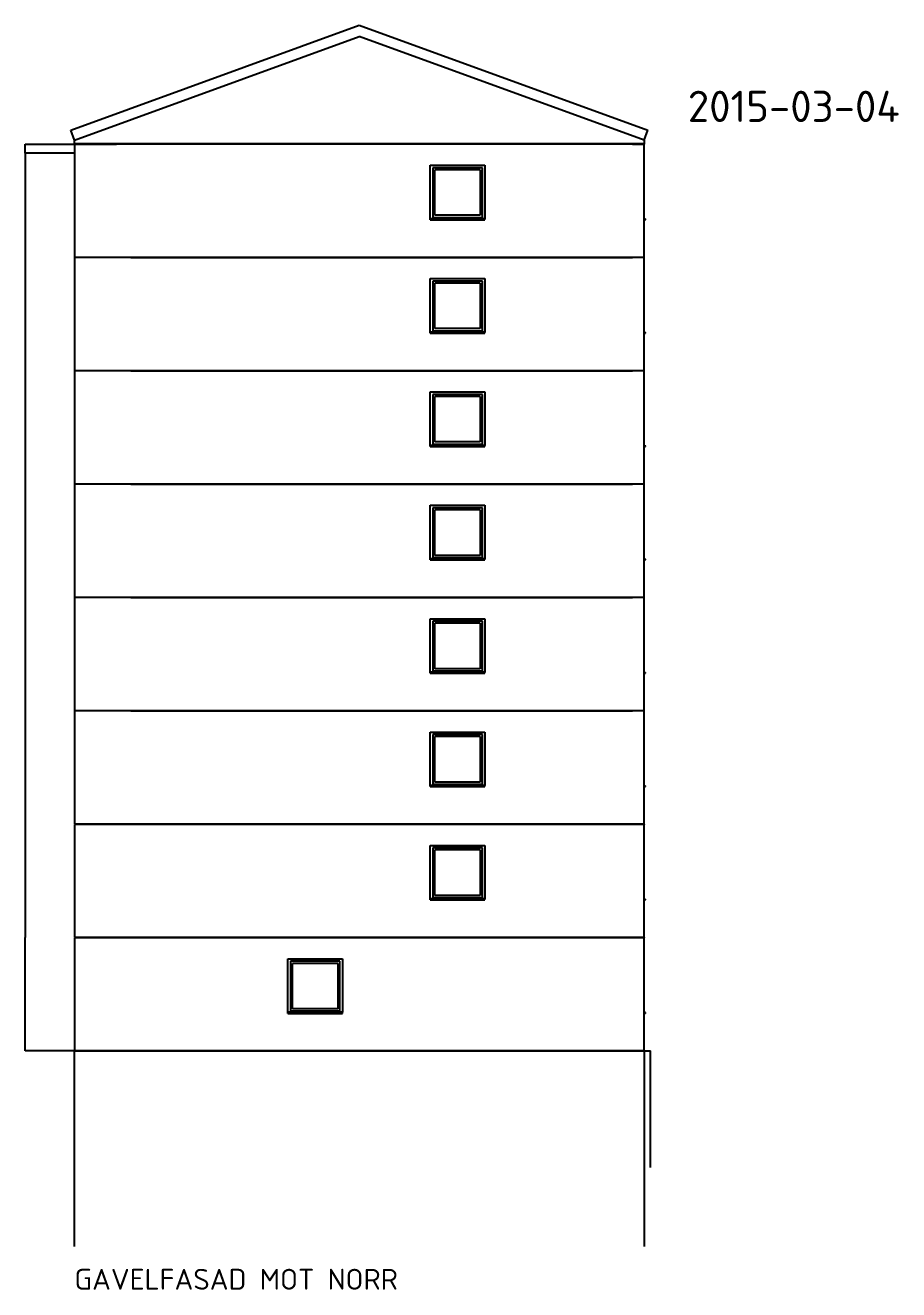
# Model space of a CAD drawing. Header units: millimetres. Extents: x 48 to 4070, y 10 to 629.
# Drawn here: x 3651 to 4070, y 10 to 616 of the extents above; entities that cross this region are included whole.
import ezdxf
from ezdxf.xclip import XClip

# ---------------------------------------------------------------- set-up
doc = ezdxf.new("R2010")
doc.units = ezdxf.units.MM
doc.header["$MEASUREMENT"] = 0
doc.header["$XCLIPFRAME"] = 0
for name, color, linetype in [('A--------P-', 7, 'Continuous'), ('A-01SC-----Ytterväggar2', 7, 'Continuous'), ('A1', 1, 'Continuous')]:
    doc.layers.add(name, color=color, linetype=linetype)
doc.layers.add('A-------K-N', color=5, linetype='Continuous', lineweight=0)
doc.styles.add('ISO', font='isocpeur_1.ttf')

# ---------------------------------------------------------------- blocks, each defined once
blk = doc.blocks.new('Drawing_4_4', base_point=(3678.292276052545, 68.26124447822558))
at = {"layer": 'A-01SC-----Ytterväggar2'}
for p, q in [((3674.83003200747, 555.0612458178937), (3651.230035439643, 555.0612458178937)), ((3651.230035439643, 555.0612458178937), (3651.230035439643, 505.0612416925251)), ((3651.230035439643, 505.0612416925251), (3651.230035439643, 450.6612464957228)), ((3700.030034855134, 505.0612416925251), (3700.030034855134, 505.1612486345439)), ((3700.030034855134, 504.9612434832116), (3700.030034855134, 505.0612416925251)), ((3651.230035439643, 450.6612464957228), (3651.230035439643, 396.261242566215)), ((3700.030034855134, 450.6612464957228), (3700.030034855134, 450.7612447050361)), ((3700.030034855134, 450.5612482864092), (3700.030034855134, 450.6612464957228)), ((3651.230035439643, 396.261242566215), (3651.230035439643, 341.8612473694126)), ((3700.030034855134, 396.261242566215), (3700.030034855134, 396.3612407755284)), ((3700.030034855134, 396.1612443569016), (3700.030034855134, 396.261242566215)), ((3651.230035439643, 341.8612473694126), (3651.230035439643, 287.4612434399049)), ((3700.030034855134, 341.8612473694126), (3700.030034855134, 341.9612455787261)), ((3700.030034855134, 341.7612404273939), (3700.030034855134, 341.8612473694126)), ((3651.230035439643, 287.4612434399049), (3651.230035439643, 233.0612482431026)), ((3700.030034855134, 287.4612434399049), (3700.030034855134, 287.5612416492183)), ((3700.030034855134, 287.3612452305915), (3700.030034855134, 287.4612434399049)), ((3651.230035439643, 233.0612482431026), (3651.230035439643, 178.6612443135948)), ((3700.030034855134, 233.0612482431026), (3700.030034855134, 233.161246452416)), ((3700.030034855134, 232.9612413010837), (3700.030034855134, 233.0612482431026)), ((3651.230035439643, 124.2612403840871), (3651.230035439643, 178.6612443135948)), ((3699.092273287837, 178.6612443135948), (3700.030034855134, 178.6612443135948)), ((3699.092273287837, 178.6612443135948), (3699.092273287837, 178.5612461042814)), ((3700.030034855134, 178.6612443135948), (3700.030034855134, 178.7612425229082)), ((3674.83003200747, 124.2612403840871), (3651.230035439643, 124.2612403840871)), ((3699.092273287837, 124.3612473261059), (3699.092273287837, 124.2612403840871))]:
    blk.add_line(p, q, dxfattribs=at)
at = {"layer": 'A1'}
for p, q in [((3673.119932510901, 566.0422822585078), (3811.561152658411, 616.4307695154383)), ((3811.561152658411, 616.4307695154383), (3950.00237280592, 566.0422822585078)), ((3674.83003200747, 561.3438247825751), (3811.561152658411, 611.109879730797)), ((3948.29227330935, 561.3438247825751), (3811.561152658411, 611.109879730797)), ((3674.83003200747, 561.3438247825751), (3673.119932510901, 566.0422822585078)), ((3948.29227330935, 561.3438247825751), (3950.00237280592, 566.0422822585078)), ((3651.230035439643, 559.461245622033), (3695.030037062409, 559.461245622033)), ((3651.230035439643, 555.0612458178937), (3651.230035439643, 559.461245622033)), ((3674.83003200747, 559.5612438313462), (3674.83003200747, 561.3438247825751)), ((3674.83003200747, 559.461245622033), (3674.83003200747, 559.5612438313462)), ((3948.29227330935, 559.5612438313462), (3674.83003200747, 559.5612438313462)), ((3674.83003200747, 559.3612474127194), (3674.83003200747, 505.1612486345439)), ((3948.29227330935, 559.3612474127194), (3674.83003200747, 559.3612474127194)), ((3680.430036521487, 559.461245622033), (3680.430036521487, 559.5612438313462)), ((3695.030037062409, 559.461245622033), (3695.030037062409, 559.5612438313462)), ((3695.030037062409, 559.3612474127194), (3695.030037062409, 559.461245622033)), ((3942.692277528039, 559.3612474127194), (3942.692277528039, 559.461245622033)), ((3942.692277528039, 559.461245622033), (3948.29227330935, 559.461245622033)), ((3948.29227330935, 561.3438247825751), (3948.29227330935, 559.5612438313462)), ((3948.29227330935, 559.5612438313462), (3948.29227330935, 559.461245622033)), ((3948.29227330935, 559.3612474127194), (3948.29227330935, 559.461245622033)), ((3948.29227330935, 505.1612486345439), (3948.29227330935, 559.3612474127194)), ((3845.643932428656, 549.2612448852501), (3871.843934834864, 549.2612448852501)), ((3845.643932428656, 548.0612401753729), (3845.643932428656, 549.2612448852501)), ((3845.643932428656, 524.2612471889186), (3845.643932428656, 548.0612401753729)), ((3846.843937138533, 548.0612401753729), (3846.843937138533, 524.2612471889186)), ((3870.643938857692, 548.0612401753729), (3846.843937138533, 548.0612401753729)), ((3847.843936697078, 525.2612467474637), (3847.843936697078, 547.0612406168278)), ((3869.643939299147, 547.0612406168278), (3847.843936697078, 547.0612406168278)), ((3869.643939299147, 547.0612406168278), (3869.643939299147, 525.2612467474637)), ((3870.643938857692, 524.2612471889186), (3870.643938857692, 548.0612401753729)), ((3871.843934834864, 549.2612448852501), (3871.843934834864, 548.0612401753729)), ((3871.843934834864, 548.0612401753729), (3871.843934834864, 524.2612471889186)), ((3845.643932428656, 523.5612422583138), (3845.643932428656, 524.2612471889186)), ((3845.643932428656, 523.5612422583138), (3845.643932428656, 523.5297957862382)), ((3871.843934834864, 523.5612422583138), (3845.643932428656, 523.5612422583138)), ((3845.643932428656, 523.5297957862382), (3871.843934834864, 523.5297957862382)), ((3845.643932428656, 523.0612424790413), (3845.643932428656, 523.5297957862382)), ((3845.643932428656, 523.0612424790413), (3871.843934834864, 523.0612424790413)), ((3846.843937138533, 524.2612471889186), (3870.643938857692, 524.2612471889186)), ((3869.643939299147, 525.2612467474637), (3847.843936697078, 525.2612467474637)), ((3871.843934834864, 524.2612471889186), (3871.843934834864, 523.5612422583138)), ((3871.843934834864, 523.5297957862382), (3871.843934834864, 523.5612422583138)), ((3871.843934834864, 523.0612424790413), (3871.843934834864, 523.5297957862382)), ((3948.29227330935, 523.5088372933247), (3948.892280030642, 523.4773908212491)), ((3948.29227330935, 523.0612424790413), (3948.892280030642, 523.0612424790413)), ((3948.892280030642, 523.0612424790413), (3948.892280030642, 523.4773908212491)), ((3674.83003200747, 505.1612486345439), (3948.29227330935, 505.1612486345439)), ((3674.83003200747, 504.9612434832116), (3674.83003200747, 450.7612447050361)), ((3948.29227330935, 504.9612434832116), (3674.83003200747, 504.9612434832116)), ((3701.830037553598, 505.1612486345439), (3701.830037553598, 505.0612416925251)), ((3701.830037553598, 505.0612416925251), (3942.692277528039, 505.0612416925251)), ((3942.692277528039, 505.0612416925251), (3942.692277528039, 505.1612486345439)), ((3942.692277528039, 504.9612434832116), (3942.692277528039, 505.0612416925251)), ((3948.29227330935, 505.0612416925251), (3948.29227330935, 505.1612486345439)), ((3948.29227330935, 504.9612434832116), (3948.29227330935, 505.0612416925251)), ((3948.29227330935, 450.7612447050361), (3948.29227330935, 504.9612434832116)), ((3845.643932428656, 494.8612409557424), (3871.843934834864, 494.8612409557424)), ((3845.643932428656, 493.6612449785705), (3845.643932428656, 494.8612409557424)), ((3845.643932428656, 469.8612432594108), (3845.643932428656, 493.6612449785705)), ((3846.843937138533, 493.6612449785705), (3846.843937138533, 469.8612432594108)), ((3870.643938857692, 493.6612449785705), (3846.843937138533, 493.6612449785705)), ((3847.843936697078, 470.8612428179559), (3847.843936697078, 492.6612454200254)), ((3869.643939299147, 492.6612454200254), (3847.843936697078, 492.6612454200254)), ((3869.643939299147, 492.6612454200254), (3869.643939299147, 470.8612428179559)), ((3870.643938857692, 469.8612432594108), (3870.643938857692, 493.6612449785705)), ((3871.843934834864, 494.8612409557424), (3871.843934834864, 493.6612449785705)), ((3871.843934834864, 493.6612449785705), (3871.843934834864, 469.8612432594108)), ((3845.643932428656, 469.1612470615114), (3845.643932428656, 469.8612432594108)), ((3845.643932428656, 469.1612470615114), (3845.643932428656, 469.1298005894359)), ((3871.843934834864, 469.1612470615114), (3845.643932428656, 469.1612470615114)), ((3845.643932428656, 469.1298005894359), (3871.843934834864, 469.1298005894359)), ((3845.643932428656, 468.6612472822389), (3845.643932428656, 469.1298005894359)), ((3845.643932428656, 468.6612472822389), (3871.843934834864, 468.6612472822389)), ((3846.843937138533, 469.8612432594108), (3870.643938857692, 469.8612432594108)), ((3869.643939299147, 470.8612428179559), (3847.843936697078, 470.8612428179559)), ((3871.843934834864, 469.8612432594108), (3871.843934834864, 469.1612470615114)), ((3871.843934834864, 469.1298005894359), (3871.843934834864, 469.1612470615114)), ((3871.843934834864, 468.6612472822389), (3871.843934834864, 469.1298005894359)), ((3948.29227330935, 469.108833363817), (3948.892280030642, 469.0773956244468)), ((3948.29227330935, 468.6612472822389), (3948.892280030642, 468.6612472822389)), ((3948.892280030642, 468.6612472822389), (3948.892280030642, 469.0773956244468)), ((3674.83003200747, 450.7612447050361), (3948.29227330935, 450.7612447050361)), ((3674.83003200747, 450.5612482864092), (3674.83003200747, 396.3612407755284)), ((3948.29227330935, 450.5612482864092), (3674.83003200747, 450.5612482864092)), ((3701.830037553598, 450.7612447050361), (3701.830037553598, 450.6612464957228)), ((3701.830037553598, 450.6612464957228), (3942.692277528039, 450.6612464957228)), ((3942.692277528039, 450.6612464957228), (3942.692277528039, 450.7612447050361)), ((3942.692277528039, 450.5612482864092), (3942.692277528039, 450.6612464957228)), ((3948.29227330935, 450.6612464957228), (3948.29227330935, 450.7612447050361)), ((3948.29227330935, 450.5612482864092), (3948.29227330935, 450.6612464957228)), ((3948.29227330935, 396.3612407755284), (3948.29227330935, 450.5612482864092)), ((3845.643932428656, 440.46124575894), (3871.843934834864, 440.46124575894)), ((3845.643932428656, 439.2612410490627), (3845.643932428656, 440.46124575894)), ((3845.643932428656, 415.4612480626085), (3845.643932428656, 439.2612410490627)), ((3846.843937138533, 439.2612410490627), (3846.843937138533, 415.4612480626085)), ((3870.643938857692, 439.2612410490627), (3846.843937138533, 439.2612410490627)), ((3847.843936697078, 416.4612476211536), (3847.843936697078, 438.2612414905176)), ((3869.643939299147, 438.2612414905176), (3847.843936697078, 438.2612414905176)), ((3869.643939299147, 438.2612414905176), (3869.643939299147, 416.4612476211536)), ((3870.643938857692, 415.4612480626085), (3870.643938857692, 439.2612410490627)), ((3871.843934834864, 440.46124575894), (3871.843934834864, 439.2612410490627)), ((3871.843934834864, 439.2612410490627), (3871.843934834864, 415.4612480626085)), ((3845.643932428656, 414.7612431320038), (3845.643932428656, 415.4612480626085)), ((3845.643932428656, 414.7612431320038), (3845.643932428656, 414.7297966599281)), ((3871.843934834864, 414.7612431320038), (3845.643932428656, 414.7612431320038)), ((3845.643932428656, 414.7297966599281), (3871.843934834864, 414.7297966599281)), ((3845.643932428656, 414.2612433527312), (3845.643932428656, 414.7297966599281)), ((3845.643932428656, 414.2612433527312), (3871.843934834864, 414.2612433527312)), ((3846.843937138533, 415.4612480626085), (3870.643938857692, 415.4612480626085)), ((3869.643939299147, 416.4612476211536), (3847.843936697078, 416.4612476211536)), ((3871.843934834864, 415.4612480626085), (3871.843934834864, 414.7612431320038)), ((3871.843934834864, 414.7297966599281), (3871.843934834864, 414.7612431320038)), ((3871.843934834864, 414.2612433527312), (3871.843934834864, 414.7297966599281)), ((3948.29227330935, 414.7088381670147), (3948.892280030642, 414.677391694939)), ((3948.29227330935, 414.2612433527312), (3948.892280030642, 414.2612433527312)), ((3948.892280030642, 414.2612433527312), (3948.892280030642, 414.677391694939)), ((3674.83003200747, 396.3612407755284), (3948.29227330935, 396.3612407755284)), ((3674.83003200747, 396.1612443569016), (3674.83003200747, 341.9612455787261)), ((3948.29227330935, 396.1612443569016), (3674.83003200747, 396.1612443569016)), ((3701.830037553598, 396.3612407755284), (3701.830037553598, 396.261242566215)), ((3701.830037553598, 396.261242566215), (3942.692277528039, 396.261242566215)), ((3942.692277528039, 396.261242566215), (3942.692277528039, 396.3612407755284)), ((3942.692277528039, 396.1612443569016), (3942.692277528039, 396.261242566215)), ((3948.29227330935, 396.261242566215), (3948.29227330935, 396.3612407755284)), ((3948.29227330935, 396.1612443569016), (3948.29227330935, 396.261242566215)), ((3948.29227330935, 341.9612455787261), (3948.29227330935, 396.1612443569016)), ((3845.643932428656, 386.0612418294323), (3871.843934834864, 386.0612418294323)), ((3845.643932428656, 384.8612458522604), (3845.643932428656, 386.0612418294323)), ((3845.643932428656, 361.0612441331007), (3845.643932428656, 384.8612458522604)), ((3846.843937138533, 384.8612458522604), (3846.843937138533, 361.0612441331007)), ((3870.643938857692, 384.8612458522604), (3846.843937138533, 384.8612458522604)), ((3847.843936697078, 362.0612436916458), (3847.843936697078, 383.8612462937153)), ((3869.643939299147, 383.8612462937153), (3847.843936697078, 383.8612462937153)), ((3869.643939299147, 383.8612462937153), (3869.643939299147, 362.0612436916458)), ((3870.643938857692, 361.0612441331007), (3870.643938857692, 384.8612458522604)), ((3871.843934834864, 386.0612418294323), (3871.843934834864, 384.8612458522604)), ((3871.843934834864, 384.8612458522604), (3871.843934834864, 361.0612441331007)), ((3845.643932428656, 360.3612479352014), (3845.643932428656, 361.0612441331007)), ((3845.643932428656, 360.3612479352014), (3845.643932428656, 360.3298014631258)), ((3871.843934834864, 360.3612479352014), (3845.643932428656, 360.3612479352014)), ((3845.643932428656, 360.3298014631258), (3871.843934834864, 360.3298014631258)), ((3845.643932428656, 359.8612481559289), (3845.643932428656, 360.3298014631258)), ((3845.643932428656, 359.8612481559289), (3871.843934834864, 359.8612481559289)), ((3846.843937138533, 361.0612441331007), (3870.643938857692, 361.0612441331007)), ((3869.643939299147, 362.0612436916458), (3847.843936697078, 362.0612436916458)), ((3871.843934834864, 361.0612441331007), (3871.843934834864, 360.3612479352014)), ((3871.843934834864, 360.3298014631258), (3871.843934834864, 360.3612479352014)), ((3871.843934834864, 359.8612481559289), (3871.843934834864, 360.3298014631258)), ((3948.29227330935, 360.3088342375069), (3948.892280030642, 360.2773877654313)), ((3948.29227330935, 359.8612481559289), (3948.892280030642, 359.8612481559289)), ((3948.892280030642, 359.8612481559289), (3948.892280030642, 360.2773877654313)), ((3674.83003200747, 341.9612455787261), (3948.29227330935, 341.9612455787261)), ((3674.83003200747, 341.7612404273939), (3674.83003200747, 287.5612416492183)), ((3948.29227330935, 341.7612404273939), (3674.83003200747, 341.7612404273939)), ((3701.830037553598, 341.9612455787261), (3701.830037553598, 341.8612473694126)), ((3701.830037553598, 341.8612473694126), (3942.692277528039, 341.8612473694126)), ((3942.692277528039, 341.8612473694126), (3942.692277528039, 341.9612455787261)), ((3942.692277528039, 341.7612404273939), (3942.692277528039, 341.8612473694126)), ((3948.29227330935, 341.8612473694126), (3948.29227330935, 341.9612455787261)), ((3948.29227330935, 341.7612404273939), (3948.29227330935, 341.8612473694126)), ((3948.29227330935, 287.5612416492183), (3948.29227330935, 341.7612404273939)), ((3845.643932428656, 331.6612466326299), (3871.843934834864, 331.6612466326299)), ((3845.643932428656, 330.4612419227527), (3845.643932428656, 331.6612466326299)), ((3845.643932428656, 306.661240203593), (3845.643932428656, 330.4612419227527)), ((3846.843937138533, 330.4612419227527), (3846.843937138533, 306.661240203593)), ((3870.643938857692, 330.4612419227527), (3846.843937138533, 330.4612419227527)), ((3847.843936697078, 307.6612484948434), (3847.843936697078, 329.4612423642076)), ((3869.643939299147, 329.4612423642076), (3847.843936697078, 329.4612423642076)), ((3869.643939299147, 329.4612423642076), (3869.643939299147, 307.6612484948434)), ((3870.643938857692, 306.661240203593), (3870.643938857692, 330.4612419227527)), ((3871.843934834864, 331.6612466326299), (3871.843934834864, 330.4612419227527)), ((3871.843934834864, 330.4612419227527), (3871.843934834864, 306.661240203593)), ((3845.643932428656, 305.9612440056936), (3845.643932428656, 306.661240203593)), ((3845.643932428656, 305.9612440056936), (3845.643932428656, 305.9297975336181)), ((3871.843934834864, 305.9612440056936), (3845.643932428656, 305.9612440056936)), ((3845.643932428656, 305.9297975336181), (3871.843934834864, 305.9297975336181)), ((3845.643932428656, 305.4612442264211), (3845.643932428656, 305.9297975336181)), ((3845.643932428656, 305.4612442264211), (3871.843934834864, 305.4612442264211)), ((3846.843937138533, 306.661240203593), (3870.643938857692, 306.661240203593)), ((3869.643939299147, 307.6612484948434), (3847.843936697078, 307.6612484948434)), ((3871.843934834864, 306.661240203593), (3871.843934834864, 305.9612440056936)), ((3871.843934834864, 305.9297975336181), (3871.843934834864, 305.9612440056936)), ((3871.843934834864, 305.4612442264211), (3871.843934834864, 305.9297975336181)), ((3948.29227330935, 305.9088390407046), (3948.892280030642, 305.877392568629)), ((3948.29227330935, 305.4612442264211), (3948.892280030642, 305.4612442264211)), ((3948.892280030642, 305.4612442264211), (3948.892280030642, 305.877392568629)), ((3674.83003200747, 287.5612416492183), (3948.29227330935, 287.5612416492183)), ((3674.83003200747, 287.3612452305915), (3674.83003200747, 233.161246452416)), ((3948.29227330935, 287.3612452305915), (3674.83003200747, 287.3612452305915)), ((3701.830037553598, 287.5612416492183), (3701.830037553598, 287.4612434399049)), ((3701.830037553598, 287.4612434399049), (3942.692277528039, 287.4612434399049)), ((3942.692277528039, 287.4612434399049), (3942.692277528039, 287.5612416492183)), ((3942.692277528039, 287.3612452305915), (3942.692277528039, 287.4612434399049)), ((3948.29227330935, 287.4612434399049), (3948.29227330935, 287.5612416492183)), ((3948.29227330935, 287.3612452305915), (3948.29227330935, 287.4612434399049)), ((3948.29227330935, 233.161246452416), (3948.29227330935, 287.3612452305915)), ((3845.643932428656, 277.2612427031223), (3871.843934834864, 277.2612427031223)), ((3845.643932428656, 276.0612467259503), (3845.643932428656, 277.2612427031223)), ((3845.643932428656, 252.2612450067907), (3845.643932428656, 276.0612467259503)), ((3846.843937138533, 276.0612467259503), (3846.843937138533, 252.2612450067907)), ((3870.643938857692, 276.0612467259503), (3846.843937138533, 276.0612467259503)), ((3847.843936697078, 253.2612445653357), (3847.843936697078, 275.0612471674052)), ((3869.643939299147, 275.0612471674052), (3847.843936697078, 275.0612471674052)), ((3869.643939299147, 275.0612471674052), (3869.643939299147, 253.2612445653357)), ((3870.643938857692, 252.2612450067907), (3870.643938857692, 276.0612467259503)), ((3871.843934834864, 277.2612427031223), (3871.843934834864, 276.0612467259503)), ((3871.843934834864, 276.0612467259503), (3871.843934834864, 252.2612450067907)), ((3845.643932428656, 251.5612488088913), (3845.643932428656, 252.2612450067907)), ((3845.643932428656, 251.5612488088913), (3845.643932428656, 251.5298023368157)), ((3871.843934834864, 251.5612488088913), (3845.643932428656, 251.5612488088913)), ((3845.643932428656, 251.5298023368157), (3871.843934834864, 251.5298023368157)), ((3845.643932428656, 251.0612402969134), (3845.643932428656, 251.5298023368157)), ((3845.643932428656, 251.0612402969134), (3871.843934834864, 251.0612402969134)), ((3846.843937138533, 252.2612450067907), (3870.643938857692, 252.2612450067907)), ((3869.643939299147, 253.2612445653357), (3847.843936697078, 253.2612445653357)), ((3871.843934834864, 252.2612450067907), (3871.843934834864, 251.5612488088913)), ((3871.843934834864, 251.5298023368157), (3871.843934834864, 251.5612488088913)), ((3871.843934834864, 251.0612402969134), (3871.843934834864, 251.5298023368157)), ((3948.29227330935, 251.5088351111968), (3948.892280030642, 251.4773886391213)), ((3948.29227330935, 251.0612402969134), (3948.892280030642, 251.0612402969134)), ((3948.892280030642, 251.0612402969134), (3948.892280030642, 251.4773886391213)), ((3674.83003200747, 233.161246452416), (3948.29227330935, 233.161246452416)), ((3674.83003200747, 232.9612413010837), (3674.83003200747, 178.7612425229082)), ((3948.29227330935, 232.9612413010837), (3674.83003200747, 232.9612413010837)), ((3701.830037553598, 233.161246452416), (3701.830037553598, 233.0612482431026)), ((3701.830037553598, 233.0612482431026), (3942.692277528039, 233.0612482431026)), ((3942.692277528039, 233.0612482431026), (3942.692277528039, 233.161246452416)), ((3942.692277528039, 233.0612482431026), (3942.692277528039, 232.9612413010837)), ((3948.29227330935, 233.0612482431026), (3948.29227330935, 233.161246452416)), ((3948.29227330935, 233.0612482431026), (3948.29227330935, 232.9612413010837)), ((3948.29227330935, 178.7612425229082), (3948.29227330935, 232.9612413010837)), ((3845.643932428656, 222.8612475063199), (3871.843934834864, 222.8612475063199)), ((3845.643932428656, 221.6612427964426), (3845.643932428656, 222.8612475063199)), ((3845.643932428656, 197.861241077283), (3845.643932428656, 221.6612427964426)), ((3846.843937138533, 221.6612427964426), (3846.843937138533, 197.861241077283)), ((3870.643938857692, 221.6612427964426), (3846.843937138533, 221.6612427964426)), ((3847.843936697078, 198.861240635828), (3847.843936697078, 220.6612432378975)), ((3869.643939299147, 220.6612432378975), (3847.843936697078, 220.6612432378975)), ((3869.643939299147, 220.6612432378975), (3869.643939299147, 198.861240635828)), ((3870.643938857692, 197.861241077283), (3870.643938857692, 221.6612427964426)), ((3871.843934834864, 222.8612475063199), (3871.843934834864, 221.6612427964426)), ((3871.843934834864, 221.6612427964426), (3871.843934834864, 197.861241077283)), ((3845.643932428656, 197.1612448793836), (3845.643932428656, 197.861241077283)), ((3845.643932428656, 197.1612448793836), (3845.643932428656, 197.129798407308)), ((3871.843934834864, 197.1612448793836), (3845.643932428656, 197.1612448793836)), ((3845.643932428656, 197.129798407308), (3871.843934834864, 197.129798407308)), ((3845.643932428656, 196.661245100111), (3845.643932428656, 197.129798407308)), ((3845.643932428656, 196.661245100111), (3871.843934834864, 196.661245100111)), ((3846.843937138533, 197.861241077283), (3870.643938857692, 197.861241077283)), ((3869.643939299147, 198.861240635828), (3847.843936697078, 198.861240635828)), ((3871.843934834864, 197.861241077283), (3871.843934834864, 197.1612448793836)), ((3871.843934834864, 197.129798407308), (3871.843934834864, 197.1612448793836)), ((3871.843934834864, 196.661245100111), (3871.843934834864, 197.129798407308)), ((3948.29227330935, 197.1088399143945), (3948.892280030642, 197.0773934423189)), ((3948.29227330935, 196.661245100111), (3948.892280030642, 196.661245100111)), ((3948.892280030642, 196.661245100111), (3948.892280030642, 197.0773934423189)), ((3674.83003200747, 178.7612425229082), (3948.29227330935, 178.7612425229082)), ((3674.83003200747, 178.5612461042814), (3674.83003200747, 124.3612473261059)), ((3948.29227330935, 178.5612461042814), (3674.83003200747, 178.5612461042814)), ((3701.830037553598, 178.7612425229082), (3701.830037553598, 178.6612443135948)), ((3701.830037553598, 178.6612443135948), (3942.692277528039, 178.6612443135948)), ((3942.692277528039, 178.7612425229082), (3942.692277528039, 178.6612443135948)), ((3942.692277528039, 178.5612461042814), (3942.692277528039, 178.6612443135948)), ((3948.29227330935, 178.7612425229082), (3948.29227330935, 178.6612443135948)), ((3948.29227330935, 178.5612461042814), (3948.29227330935, 178.6612443135948)), ((3948.29227330935, 124.3612473261059), (3948.29227330935, 178.5612461042814)), ((3777.278376469539, 168.4612435768121), (3803.478378875747, 168.4612435768121)), ((3777.278376469539, 167.2612475996402), (3777.278376469539, 168.4612435768121)), ((3777.278376469539, 143.4612458804806), (3777.278376469539, 167.2612475996402)), ((3778.47837244671, 167.2612475996402), (3778.47837244671, 143.4612458804806)), ((3802.27837416587, 167.2612475996402), (3778.47837244671, 167.2612475996402)), ((3779.478372005255, 144.4612454390256), (3779.478372005255, 166.2612480410952)), ((3801.278374607325, 166.2612480410952), (3779.478372005255, 166.2612480410952)), ((3801.278374607325, 166.2612480410952), (3801.278374607325, 144.4612454390256)), ((3802.27837416587, 143.4612458804806), (3802.27837416587, 167.2612475996402)), ((3803.478378875747, 168.4612435768121), (3803.478378875747, 167.2612475996402)), ((3803.478378875747, 167.2612475996402), (3803.478378875747, 143.4612458804806)), ((3777.278376469539, 142.7612409498758), (3777.278376469539, 143.4612458804806)), ((3777.278376469539, 142.7612409498758), (3777.278376469539, 142.7298032105056)), ((3803.478378875747, 142.7612409498758), (3777.278376469539, 142.7612409498758)), ((3777.278376469539, 142.7298032105056), (3803.478378875747, 142.7298032105056)), ((3777.278376469539, 142.2612411706033), (3777.278376469539, 142.7298032105056)), ((3777.278376469539, 142.2612411706033), (3803.478378875747, 142.2612411706033)), ((3778.47837244671, 143.4612458804806), (3802.27837416587, 143.4612458804806)), ((3801.278374607325, 144.4612454390256), (3779.478372005255, 144.4612454390256)), ((3803.478378875747, 143.4612458804806), (3803.478378875747, 142.7612409498758)), ((3803.478378875747, 142.7298032105056), (3803.478378875747, 142.7612409498758)), ((3803.478378875747, 142.2612411706033), (3803.478378875747, 142.7298032105056)), ((3948.892280030642, 142.6773895128111), (3948.29227330935, 142.7088359848868)), ((3948.892280030642, 142.2612411706033), (3948.29227330935, 142.2612411706033)), ((3948.892280030642, 142.2612411706033), (3948.892280030642, 142.6773895128111)), ((3674.83003200747, 124.3612473261059), (3948.29227330935, 124.3612473261059)), ((3674.83003200747, 124.2612403840871), (3948.29227330935, 124.2612403840871)), ((3674.83003200747, 68.26124764015373), (3674.83003200747, 124.2612403840871)), ((3700.092272846382, 124.3612473261059), (3700.092272846382, 124.2612403840871)), ((3701.492273974886, 124.3612473261059), (3701.492273974886, 124.2612403840871)), ((3702.492273533431, 124.3612473261059), (3702.492273533431, 124.2612403840871)), ((3704.092279813267, 124.2612403840871), (3704.092279813267, 124.3612473261059)), ((3942.692277528039, 124.2612403840871), (3942.692277528039, 124.3612473261059)), ((3948.29227330935, 124.2612403840871), (3948.29227330935, 124.3612473261059)), ((3948.29227330935, 124.2612403840871), (3948.29227330935, 68.26124764015373)), ((3948.29227330935, 124.2612403840871), (3951.292271984985, 124.2612403840871)), ((3951.292271984985, 68.26124764015373), (3951.292271984985, 124.2612403840871)), ((3674.83004005372, 30.38938632713157), (3674.83004005372, 68.26124716085103)), ((3948.29227755159, 68.26124716085103), (3948.29227755159, 30.38938632713157)), ((3951.292280416606, 30.38938632713157), (3951.292280416606, 68.26124716085103))]:
    blk.add_line(p, q, dxfattribs=at)

msp = doc.modelspace()

# ---------------------------------------------------------------- block references
at = {"layer": 'A--------P-'}
ref = msp.add_blockref('Drawing_4_4', (3678.292276052545, 68.26124447822558), dxfattribs=at)
XClip(ref).set_block_clipping_path([(3651.230035439643, 30.38939066878638), (3951.292276052545, 616.4307695154382)])

# ---------------------------------------------------------------- texts
at = {"layer": 'A--------P-', "insert": (3674.830035439643, 9.637670053783884), "char_height": 10, "attachment_point": 7, "style": 'ISO'}
msp.add_mtext('\\A1;{\\fISOCPEUR|b0|i0|c0|p34;GAVELFASAD MOT NORR}', dxfattribs=at)
at = {"layer": 'A-------K-N', "insert": (3969.228305629675, 570.0186849545851), "char_height": 15, "attachment_point": 7, "style": 'ISO'}
msp.add_mtext('\\A1;{\\fISOCPEUR|b0|i0|c0|p34;2015-03-04}', dxfattribs=at)

doc.saveas('drawing.dxf')
